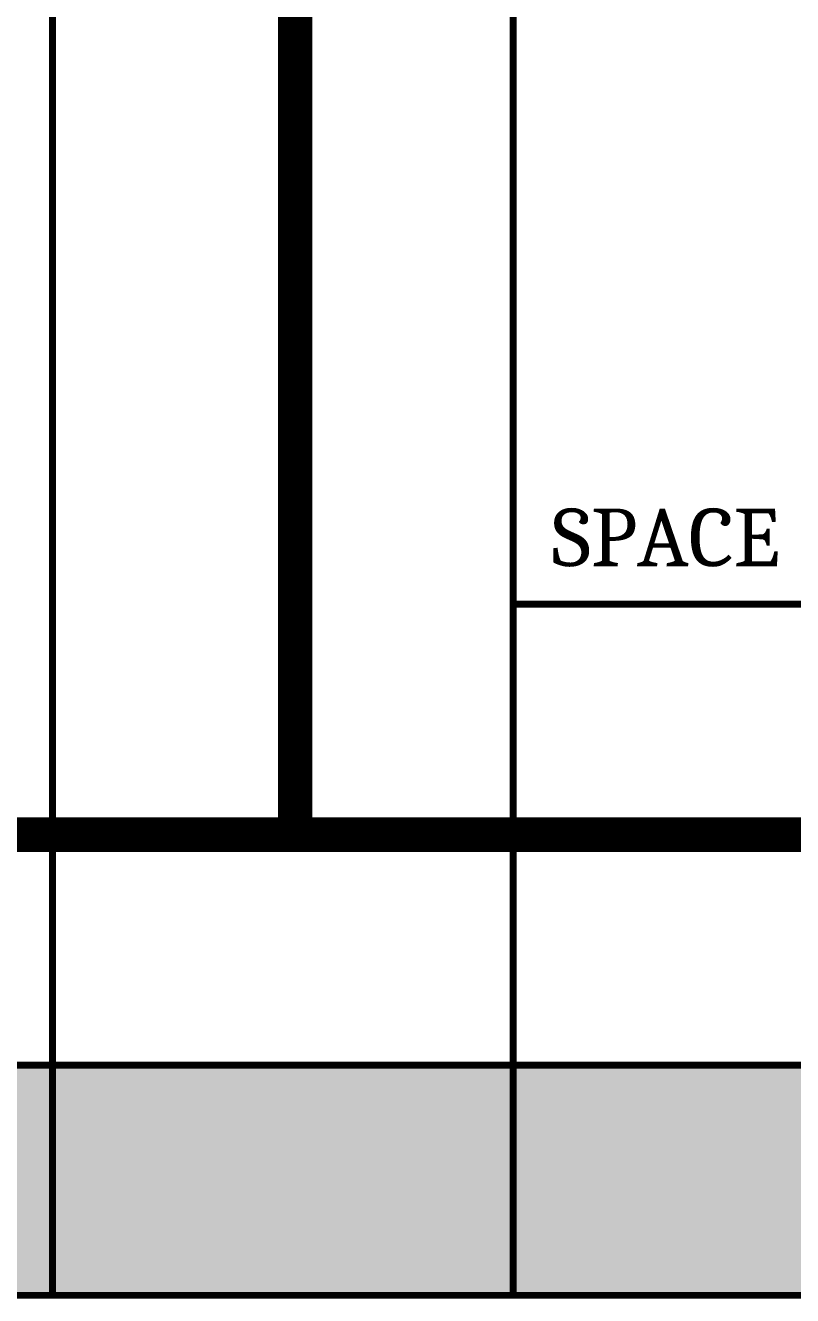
# Model space of a CAD drawing. Header units: millimetres. Extents: x -116965 to 323937, y 291661 to 566926.
# Drawn here: x -44144 to -43811, y 304837 to 305388 of the extents above; entities that cross this region are included whole.
import ezdxf
from ezdxf.enums import TextEntityAlignment as Align

# ---------------------------------------------------------------- set-up
doc = ezdxf.new("R2010")
doc.units = ezdxf.units.MM
doc.layers.get('0').update_dxf_attribs({"lineweight": 18})
doc.layers.add('C00-00-00', color=7, linetype='Continuous')
doc.layers.add('C34-3A-40', color=7, linetype='Continuous', true_color=0x343a40)
doc.layers.add('C62-64-69', color=7, linetype='Continuous', true_color=0x626469)
doc.styles.add('hwTech', font='Cambria.ttf')

msp = doc.modelspace()

# ---------------------------------------------------------------- hatches: boundary and pattern name
at = {"layer": 'C34-3A-40'}
h = msp.add_hatch(color=256, dxfattribs=at)
h.dxf.hatch_style = 2
h.paths.add_polyline_path([(-44532.393056, 304937.340052), (-44132.448887, 304937.340052), (-44132.448887, 304837.354008), (-44532.393056, 304837.354008)])
h = msp.add_hatch(color=256, dxfattribs=at)
h.dxf.hatch_style = 2
h.paths.add_polyline_path([(-44132.448887, 304937.340052), (-43932.476806, 304937.340052), (-43932.476806, 304837.354008), (-44132.448887, 304837.354008)])
h = msp.add_hatch(color=256, dxfattribs=at)
h.dxf.hatch_style = 2
h.paths.add_polyline_path([(-43932.476806, 304937.340052), (-43232.574512, 304937.340052), (-43232.574512, 304837.354008), (-43932.476806, 304837.354008)])
at = {"layer": 'C62-64-69'}
h = msp.add_hatch(color=256, dxfattribs=at)
h.dxf.hatch_style = 2
h.paths.add_polyline_path([(-44132.448887, 304928.341308), (-44100.453356, 304928.341308), (-44100.453356, 304921.342283), (-44132.448887, 304921.342283)])
h = msp.add_hatch(color=256, dxfattribs=at)
h.dxf.hatch_style = 2
h.paths.add_polyline_path([(-44100.453356, 304928.341308), (-44068.457821, 304928.341308), (-44068.457821, 304921.342283), (-44100.453356, 304921.342283)])
h = msp.add_hatch(color=256, dxfattribs=at)
h.dxf.hatch_style = 2
h.paths.add_polyline_path([(-44100.453356, 304928.341308), (-44068.457821, 304928.341308), (-44068.457821, 304921.342283), (-44100.453356, 304921.342283)])
h = msp.add_hatch(color=256, dxfattribs=at)
h.dxf.hatch_style = 2
h.paths.add_polyline_path([(-44068.457821, 304928.341308), (-44036.462287, 304928.341308), (-44036.462287, 304921.342283), (-44068.457821, 304921.342283)])
h = msp.add_hatch(color=256, dxfattribs=at)
h.dxf.hatch_style = 2
h.paths.add_polyline_path([(-44068.457821, 304928.341308), (-44036.462287, 304928.341308), (-44036.462287, 304921.342283), (-44068.457821, 304921.342283)])
h = msp.add_hatch(color=256, dxfattribs=at)
h.dxf.hatch_style = 2
h.paths.add_polyline_path([(-44036.462287, 304928.341308), (-44004.466756, 304928.341308), (-44004.466756, 304921.342283), (-44036.462287, 304921.342283)])
h = msp.add_hatch(color=256, dxfattribs=at)
h.dxf.hatch_style = 2
h.paths.add_polyline_path([(-44036.462287, 304928.341308), (-44004.466756, 304928.341308), (-44004.466756, 304921.342283), (-44036.462287, 304921.342283)])
h = msp.add_hatch(color=256, dxfattribs=at)
h.dxf.hatch_style = 2
h.paths.add_polyline_path([(-44004.466756, 304928.341308), (-43972.471221, 304928.341308), (-43972.471221, 304921.342283), (-44004.466756, 304921.342283)])
h = msp.add_hatch(color=256, dxfattribs=at)
h.dxf.hatch_style = 2
h.paths.add_polyline_path([(-44004.466756, 304928.341308), (-43972.471221, 304928.341308), (-43972.471221, 304921.342283), (-44004.466756, 304921.342283)])
h = msp.add_hatch(color=256, dxfattribs=at)
h.dxf.hatch_style = 2
h.paths.add_polyline_path([(-43972.471221, 304928.341308), (-43940.475687, 304928.341308), (-43940.475687, 304921.342283), (-43972.471221, 304921.342283)])
h = msp.add_hatch(color=256, dxfattribs=at)
h.dxf.hatch_style = 2
h.paths.add_polyline_path([(-43932.476806, 304928.341308), (-43900.481271, 304928.341308), (-43900.481271, 304921.342283), (-43932.476806, 304921.342283)])
h = msp.add_hatch(color=256, dxfattribs=at)
h.dxf.hatch_style = 2
h.paths.add_polyline_path([(-43900.481271, 304928.341308), (-43868.485737, 304928.341308), (-43868.485737, 304921.342283), (-43900.481271, 304921.342283)])
h = msp.add_hatch(color=256, dxfattribs=at)
h.dxf.hatch_style = 2
h.paths.add_polyline_path([(-43900.481271, 304928.341308), (-43868.485737, 304928.341308), (-43868.485737, 304921.342283), (-43900.481271, 304921.342283)])
h = msp.add_hatch(color=256, dxfattribs=at)
h.dxf.hatch_style = 2
h.paths.add_polyline_path([(-43868.485737, 304928.341308), (-43836.490206, 304928.341308), (-43836.490206, 304921.342283), (-43868.485737, 304921.342283)])
h = msp.add_hatch(color=256, dxfattribs=at)
h.dxf.hatch_style = 2
h.paths.add_polyline_path([(-43868.485737, 304928.341308), (-43836.490206, 304928.341308), (-43836.490206, 304921.342283), (-43868.485737, 304921.342283)])
h = msp.add_hatch(color=256, dxfattribs=at)
h.dxf.hatch_style = 2
h.paths.add_polyline_path([(-43836.490206, 304928.341308), (-43804.494671, 304928.341308), (-43804.494671, 304921.342283), (-43836.490206, 304921.342283)])
h = msp.add_hatch(color=256, dxfattribs=at)
h.dxf.hatch_style = 2
h.paths.add_polyline_path([(-44132.448887, 304921.342283), (-44100.453356, 304921.342283), (-44100.453356, 304919.342564), (-44132.448887, 304919.342564)])
h = msp.add_hatch(color=256, dxfattribs=at)
h.dxf.hatch_style = 2
h.paths.add_polyline_path([(-44100.453356, 304921.342283), (-44068.457821, 304921.342283), (-44068.457821, 304919.342564), (-44100.453356, 304919.342564)])
h = msp.add_hatch(color=256, dxfattribs=at)
h.dxf.hatch_style = 2
h.paths.add_polyline_path([(-44100.453356, 304921.342283), (-44068.457821, 304921.342283), (-44068.457821, 304919.342564), (-44100.453356, 304919.342564)])
h = msp.add_hatch(color=256, dxfattribs=at)
h.dxf.hatch_style = 2
h.paths.add_polyline_path([(-44068.457821, 304921.342283), (-44036.462287, 304921.342283), (-44036.462287, 304919.342564), (-44068.457821, 304919.342564)])
h = msp.add_hatch(color=256, dxfattribs=at)
h.dxf.hatch_style = 2
h.paths.add_polyline_path([(-44068.457821, 304921.342283), (-44036.462287, 304921.342283), (-44036.462287, 304919.342564), (-44068.457821, 304919.342564)])
h = msp.add_hatch(color=256, dxfattribs=at)
h.dxf.hatch_style = 2
h.paths.add_polyline_path([(-44036.462287, 304921.342283), (-44004.466756, 304921.342283), (-44004.466756, 304919.342564), (-44036.462287, 304919.342564)])
h = msp.add_hatch(color=256, dxfattribs=at)
h.dxf.hatch_style = 2
h.paths.add_polyline_path([(-44036.462287, 304921.342283), (-44004.466756, 304921.342283), (-44004.466756, 304919.342564), (-44036.462287, 304919.342564)])
h = msp.add_hatch(color=256, dxfattribs=at)
h.dxf.hatch_style = 2
h.paths.add_polyline_path([(-44004.466756, 304921.342283), (-43972.471221, 304921.342283), (-43972.471221, 304919.342564), (-44004.466756, 304919.342564)])
h = msp.add_hatch(color=256, dxfattribs=at)
h.dxf.hatch_style = 2
h.paths.add_polyline_path([(-44004.466756, 304921.342283), (-43972.471221, 304921.342283), (-43972.471221, 304919.342564), (-44004.466756, 304919.342564)])
h = msp.add_hatch(color=256, dxfattribs=at)
h.dxf.hatch_style = 2
h.paths.add_polyline_path([(-43972.471221, 304921.342283), (-43940.475687, 304921.342283), (-43940.475687, 304919.342564), (-43972.471221, 304919.342564)])
h = msp.add_hatch(color=256, dxfattribs=at)
h.dxf.hatch_style = 2
h.paths.add_polyline_path([(-43932.476806, 304921.342283), (-43900.481271, 304921.342283), (-43900.481271, 304919.342564), (-43932.476806, 304919.342564)])
h = msp.add_hatch(color=256, dxfattribs=at)
h.dxf.hatch_style = 2
h.paths.add_polyline_path([(-43900.481271, 304921.342283), (-43868.485737, 304921.342283), (-43868.485737, 304919.342564), (-43900.481271, 304919.342564)])
h = msp.add_hatch(color=256, dxfattribs=at)
h.dxf.hatch_style = 2
h.paths.add_polyline_path([(-43900.481271, 304921.342283), (-43868.485737, 304921.342283), (-43868.485737, 304919.342564), (-43900.481271, 304919.342564)])
h = msp.add_hatch(color=256, dxfattribs=at)
h.dxf.hatch_style = 2
h.paths.add_polyline_path([(-43868.485737, 304921.342283), (-43836.490206, 304921.342283), (-43836.490206, 304919.342564), (-43868.485737, 304919.342564)])
h = msp.add_hatch(color=256, dxfattribs=at)
h.dxf.hatch_style = 2
h.paths.add_polyline_path([(-43868.485737, 304921.342283), (-43836.490206, 304921.342283), (-43836.490206, 304919.342564), (-43868.485737, 304919.342564)])
h = msp.add_hatch(color=256, dxfattribs=at)
h.dxf.hatch_style = 2
h.paths.add_polyline_path([(-43836.490206, 304921.342283), (-43804.494671, 304921.342283), (-43804.494671, 304919.342564), (-43836.490206, 304919.342564)])
h = msp.add_hatch(color=256, dxfattribs=at)
h.dxf.hatch_style = 2
h.paths.add_polyline_path([(-44132.448887, 304919.342564), (-44100.453356, 304919.342564), (-44100.453356, 304912.343539), (-44132.448887, 304912.343539)])
h = msp.add_hatch(color=256, dxfattribs=at)
h.dxf.hatch_style = 2
h.paths.add_polyline_path([(-44100.453356, 304919.342564), (-44068.457821, 304919.342564), (-44068.457821, 304912.343539), (-44100.453356, 304912.343539)])
h = msp.add_hatch(color=256, dxfattribs=at)
h.dxf.hatch_style = 2
h.paths.add_polyline_path([(-44100.453356, 304919.342564), (-44068.457821, 304919.342564), (-44068.457821, 304912.343539), (-44100.453356, 304912.343539)])
h = msp.add_hatch(color=256, dxfattribs=at)
h.dxf.hatch_style = 2
h.paths.add_polyline_path([(-44068.457821, 304919.342564), (-44036.462287, 304919.342564), (-44036.462287, 304912.343539), (-44068.457821, 304912.343539)])
h = msp.add_hatch(color=256, dxfattribs=at)
h.dxf.hatch_style = 2
h.paths.add_polyline_path([(-44068.457821, 304919.342564), (-44036.462287, 304919.342564), (-44036.462287, 304912.343539), (-44068.457821, 304912.343539)])
h = msp.add_hatch(color=256, dxfattribs=at)
h.dxf.hatch_style = 2
h.paths.add_polyline_path([(-44036.462287, 304919.342564), (-44004.466756, 304919.342564), (-44004.466756, 304912.343539), (-44036.462287, 304912.343539)])
h = msp.add_hatch(color=256, dxfattribs=at)
h.dxf.hatch_style = 2
h.paths.add_polyline_path([(-44036.462287, 304919.342564), (-44004.466756, 304919.342564), (-44004.466756, 304912.343539), (-44036.462287, 304912.343539)])
h = msp.add_hatch(color=256, dxfattribs=at)
h.dxf.hatch_style = 2
h.paths.add_polyline_path([(-44004.466756, 304919.342564), (-43972.471221, 304919.342564), (-43972.471221, 304912.343539), (-44004.466756, 304912.343539)])
h = msp.add_hatch(color=256, dxfattribs=at)
h.dxf.hatch_style = 2
h.paths.add_polyline_path([(-44004.466756, 304919.342564), (-43972.471221, 304919.342564), (-43972.471221, 304912.343539), (-44004.466756, 304912.343539)])
h = msp.add_hatch(color=256, dxfattribs=at)
h.dxf.hatch_style = 2
h.paths.add_polyline_path([(-43972.471221, 304919.342564), (-43940.475687, 304919.342564), (-43940.475687, 304912.343539), (-43972.471221, 304912.343539)])
h = msp.add_hatch(color=256, dxfattribs=at)
h.dxf.hatch_style = 2
h.paths.add_polyline_path([(-43932.476806, 304919.342564), (-43900.481271, 304919.342564), (-43900.481271, 304912.343539), (-43932.476806, 304912.343539)])
h = msp.add_hatch(color=256, dxfattribs=at)
h.dxf.hatch_style = 2
h.paths.add_polyline_path([(-43900.481271, 304919.342564), (-43868.485737, 304919.342564), (-43868.485737, 304912.343539), (-43900.481271, 304912.343539)])
h = msp.add_hatch(color=256, dxfattribs=at)
h.dxf.hatch_style = 2
h.paths.add_polyline_path([(-43900.481271, 304919.342564), (-43868.485737, 304919.342564), (-43868.485737, 304912.343539), (-43900.481271, 304912.343539)])
h = msp.add_hatch(color=256, dxfattribs=at)
h.dxf.hatch_style = 2
h.paths.add_polyline_path([(-43868.485737, 304919.342564), (-43836.490206, 304919.342564), (-43836.490206, 304912.343539), (-43868.485737, 304912.343539)])
h = msp.add_hatch(color=256, dxfattribs=at)
h.dxf.hatch_style = 2
h.paths.add_polyline_path([(-43868.485737, 304919.342564), (-43836.490206, 304919.342564), (-43836.490206, 304912.343539), (-43868.485737, 304912.343539)])
h = msp.add_hatch(color=256, dxfattribs=at)
h.dxf.hatch_style = 2
h.paths.add_polyline_path([(-43836.490206, 304919.342564), (-43804.494671, 304919.342564), (-43804.494671, 304912.343539), (-43836.490206, 304912.343539)])
h = msp.add_hatch(color=256, dxfattribs=at)
h.dxf.hatch_style = 2
h.paths.add_polyline_path([(-44132.448887, 304912.343539), (-44100.453356, 304912.343539), (-44100.453356, 304910.34382), (-44132.448887, 304910.34382)])
h = msp.add_hatch(color=256, dxfattribs=at)
h.dxf.hatch_style = 2
h.paths.add_polyline_path([(-44132.448887, 304910.34382), (-44100.453356, 304910.34382), (-44100.453356, 304903.344795), (-44132.448887, 304903.344795)])
h = msp.add_hatch(color=256, dxfattribs=at)
h.dxf.hatch_style = 2
h.paths.add_polyline_path([(-44100.453356, 304912.343539), (-44068.457821, 304912.343539), (-44068.457821, 304910.34382), (-44100.453356, 304910.34382)])
h = msp.add_hatch(color=256, dxfattribs=at)
h.dxf.hatch_style = 2
h.paths.add_polyline_path([(-44100.453356, 304912.343539), (-44068.457821, 304912.343539), (-44068.457821, 304910.34382), (-44100.453356, 304910.34382)])
h = msp.add_hatch(color=256, dxfattribs=at)
h.dxf.hatch_style = 2
h.paths.add_polyline_path([(-44100.453356, 304910.34382), (-44068.457821, 304910.34382), (-44068.457821, 304903.344795), (-44100.453356, 304903.344795)])
h = msp.add_hatch(color=256, dxfattribs=at)
h.dxf.hatch_style = 2
h.paths.add_polyline_path([(-44100.453356, 304910.34382), (-44068.457821, 304910.34382), (-44068.457821, 304903.344795), (-44100.453356, 304903.344795)])
h = msp.add_hatch(color=256, dxfattribs=at)
h.dxf.hatch_style = 2
h.paths.add_polyline_path([(-44068.457821, 304912.343539), (-44036.462287, 304912.343539), (-44036.462287, 304910.34382), (-44068.457821, 304910.34382)])
h = msp.add_hatch(color=256, dxfattribs=at)
h.dxf.hatch_style = 2
h.paths.add_polyline_path([(-44068.457821, 304912.343539), (-44036.462287, 304912.343539), (-44036.462287, 304910.34382), (-44068.457821, 304910.34382)])
h = msp.add_hatch(color=256, dxfattribs=at)
h.dxf.hatch_style = 2
h.paths.add_polyline_path([(-44068.457821, 304910.34382), (-44036.462287, 304910.34382), (-44036.462287, 304903.344795), (-44068.457821, 304903.344795)])
h = msp.add_hatch(color=256, dxfattribs=at)
h.dxf.hatch_style = 2
h.paths.add_polyline_path([(-44068.457821, 304910.34382), (-44036.462287, 304910.34382), (-44036.462287, 304903.344795), (-44068.457821, 304903.344795)])
h = msp.add_hatch(color=256, dxfattribs=at)
h.dxf.hatch_style = 2
h.paths.add_polyline_path([(-44036.462287, 304912.343539), (-44004.466756, 304912.343539), (-44004.466756, 304910.34382), (-44036.462287, 304910.34382)])
h = msp.add_hatch(color=256, dxfattribs=at)
h.dxf.hatch_style = 2
h.paths.add_polyline_path([(-44036.462287, 304912.343539), (-44004.466756, 304912.343539), (-44004.466756, 304910.34382), (-44036.462287, 304910.34382)])
h = msp.add_hatch(color=256, dxfattribs=at)
h.dxf.hatch_style = 2
h.paths.add_polyline_path([(-44036.462287, 304910.34382), (-44004.466756, 304910.34382), (-44004.466756, 304903.344795), (-44036.462287, 304903.344795)])
h = msp.add_hatch(color=256, dxfattribs=at)
h.dxf.hatch_style = 2
h.paths.add_polyline_path([(-44036.462287, 304910.34382), (-44004.466756, 304910.34382), (-44004.466756, 304903.344795), (-44036.462287, 304903.344795)])
h = msp.add_hatch(color=256, dxfattribs=at)
h.dxf.hatch_style = 2
h.paths.add_polyline_path([(-44004.466756, 304912.343539), (-43972.471221, 304912.343539), (-43972.471221, 304910.34382), (-44004.466756, 304910.34382)])
h = msp.add_hatch(color=256, dxfattribs=at)
h.dxf.hatch_style = 2
h.paths.add_polyline_path([(-44004.466756, 304912.343539), (-43972.471221, 304912.343539), (-43972.471221, 304910.34382), (-44004.466756, 304910.34382)])
h = msp.add_hatch(color=256, dxfattribs=at)
h.dxf.hatch_style = 2
h.paths.add_polyline_path([(-44004.466756, 304910.34382), (-43972.471221, 304910.34382), (-43972.471221, 304903.344795), (-44004.466756, 304903.344795)])
h = msp.add_hatch(color=256, dxfattribs=at)
h.dxf.hatch_style = 2
h.paths.add_polyline_path([(-44004.466756, 304910.34382), (-43972.471221, 304910.34382), (-43972.471221, 304903.344795), (-44004.466756, 304903.344795)])
h = msp.add_hatch(color=256, dxfattribs=at)
h.dxf.hatch_style = 2
h.paths.add_polyline_path([(-43972.471221, 304912.343539), (-43940.475687, 304912.343539), (-43940.475687, 304910.34382), (-43972.471221, 304910.34382)])
h = msp.add_hatch(color=256, dxfattribs=at)
h.dxf.hatch_style = 2
h.paths.add_polyline_path([(-43972.471221, 304910.34382), (-43940.475687, 304910.34382), (-43940.475687, 304903.344795), (-43972.471221, 304903.344795)])
h = msp.add_hatch(color=256, dxfattribs=at)
h.dxf.hatch_style = 2
h.paths.add_polyline_path([(-43932.476806, 304912.343539), (-43900.481271, 304912.343539), (-43900.481271, 304910.34382), (-43932.476806, 304910.34382)])
h = msp.add_hatch(color=256, dxfattribs=at)
h.dxf.hatch_style = 2
h.paths.add_polyline_path([(-43932.476806, 304910.34382), (-43900.481271, 304910.34382), (-43900.481271, 304903.344795), (-43932.476806, 304903.344795)])
h = msp.add_hatch(color=256, dxfattribs=at)
h.dxf.hatch_style = 2
h.paths.add_polyline_path([(-43900.481271, 304912.343539), (-43868.485737, 304912.343539), (-43868.485737, 304910.34382), (-43900.481271, 304910.34382)])
h = msp.add_hatch(color=256, dxfattribs=at)
h.dxf.hatch_style = 2
h.paths.add_polyline_path([(-43900.481271, 304912.343539), (-43868.485737, 304912.343539), (-43868.485737, 304910.34382), (-43900.481271, 304910.34382)])
h = msp.add_hatch(color=256, dxfattribs=at)
h.dxf.hatch_style = 2
h.paths.add_polyline_path([(-43900.481271, 304910.34382), (-43868.485737, 304910.34382), (-43868.485737, 304903.344795), (-43900.481271, 304903.344795)])
h = msp.add_hatch(color=256, dxfattribs=at)
h.dxf.hatch_style = 2
h.paths.add_polyline_path([(-43900.481271, 304910.34382), (-43868.485737, 304910.34382), (-43868.485737, 304903.344795), (-43900.481271, 304903.344795)])
h = msp.add_hatch(color=256, dxfattribs=at)
h.dxf.hatch_style = 2
h.paths.add_polyline_path([(-43868.485737, 304912.343539), (-43836.490206, 304912.343539), (-43836.490206, 304910.34382), (-43868.485737, 304910.34382)])
h = msp.add_hatch(color=256, dxfattribs=at)
h.dxf.hatch_style = 2
h.paths.add_polyline_path([(-43868.485737, 304912.343539), (-43836.490206, 304912.343539), (-43836.490206, 304910.34382), (-43868.485737, 304910.34382)])
h = msp.add_hatch(color=256, dxfattribs=at)
h.dxf.hatch_style = 2
h.paths.add_polyline_path([(-43868.485737, 304910.34382), (-43836.490206, 304910.34382), (-43836.490206, 304903.344795), (-43868.485737, 304903.344795)])
h = msp.add_hatch(color=256, dxfattribs=at)
h.dxf.hatch_style = 2
h.paths.add_polyline_path([(-43868.485737, 304910.34382), (-43836.490206, 304910.34382), (-43836.490206, 304903.344795), (-43868.485737, 304903.344795)])
h = msp.add_hatch(color=256, dxfattribs=at)
h.dxf.hatch_style = 2
h.paths.add_polyline_path([(-43836.490206, 304912.343539), (-43804.494671, 304912.343539), (-43804.494671, 304910.34382), (-43836.490206, 304910.34382)])
h = msp.add_hatch(color=256, dxfattribs=at)
h.dxf.hatch_style = 2
h.paths.add_polyline_path([(-43836.490206, 304910.34382), (-43804.494671, 304910.34382), (-43804.494671, 304903.344795), (-43836.490206, 304903.344795)])
h = msp.add_hatch(color=256, dxfattribs=at)
h.dxf.hatch_style = 2
h.paths.add_polyline_path([(-44132.448887, 304903.344795), (-44100.453356, 304903.344795), (-44100.453356, 304901.345077), (-44132.448887, 304901.345077)])
h = msp.add_hatch(color=256, dxfattribs=at)
h.dxf.hatch_style = 2
h.paths.add_polyline_path([(-44100.453356, 304903.344795), (-44068.457821, 304903.344795), (-44068.457821, 304901.345077), (-44100.453356, 304901.345077)])
h = msp.add_hatch(color=256, dxfattribs=at)
h.dxf.hatch_style = 2
h.paths.add_polyline_path([(-44100.453356, 304903.344795), (-44068.457821, 304903.344795), (-44068.457821, 304901.345077), (-44100.453356, 304901.345077)])
h = msp.add_hatch(color=256, dxfattribs=at)
h.dxf.hatch_style = 2
h.paths.add_polyline_path([(-44068.457821, 304903.344795), (-44036.462287, 304903.344795), (-44036.462287, 304901.345077), (-44068.457821, 304901.345077)])
h = msp.add_hatch(color=256, dxfattribs=at)
h.dxf.hatch_style = 2
h.paths.add_polyline_path([(-44068.457821, 304903.344795), (-44036.462287, 304903.344795), (-44036.462287, 304901.345077), (-44068.457821, 304901.345077)])
h = msp.add_hatch(color=256, dxfattribs=at)
h.dxf.hatch_style = 2
h.paths.add_polyline_path([(-44036.462287, 304903.344795), (-44004.466756, 304903.344795), (-44004.466756, 304901.345077), (-44036.462287, 304901.345077)])
h = msp.add_hatch(color=256, dxfattribs=at)
h.dxf.hatch_style = 2
h.paths.add_polyline_path([(-44036.462287, 304903.344795), (-44004.466756, 304903.344795), (-44004.466756, 304901.345077), (-44036.462287, 304901.345077)])
h = msp.add_hatch(color=256, dxfattribs=at)
h.dxf.hatch_style = 2
h.paths.add_polyline_path([(-44004.466756, 304903.344795), (-43972.471221, 304903.344795), (-43972.471221, 304901.345077), (-44004.466756, 304901.345077)])
h = msp.add_hatch(color=256, dxfattribs=at)
h.dxf.hatch_style = 2
h.paths.add_polyline_path([(-44004.466756, 304903.344795), (-43972.471221, 304903.344795), (-43972.471221, 304901.345077), (-44004.466756, 304901.345077)])
h = msp.add_hatch(color=256, dxfattribs=at)
h.dxf.hatch_style = 2
h.paths.add_polyline_path([(-43972.471221, 304903.344795), (-43940.475687, 304903.344795), (-43940.475687, 304901.345077), (-43972.471221, 304901.345077)])
h = msp.add_hatch(color=256, dxfattribs=at)
h.dxf.hatch_style = 2
h.paths.add_polyline_path([(-43932.476806, 304903.344795), (-43900.481271, 304903.344795), (-43900.481271, 304901.345077), (-43932.476806, 304901.345077)])
h = msp.add_hatch(color=256, dxfattribs=at)
h.dxf.hatch_style = 2
h.paths.add_polyline_path([(-43900.481271, 304903.344795), (-43868.485737, 304903.344795), (-43868.485737, 304901.345077), (-43900.481271, 304901.345077)])
h = msp.add_hatch(color=256, dxfattribs=at)
h.dxf.hatch_style = 2
h.paths.add_polyline_path([(-43900.481271, 304903.344795), (-43868.485737, 304903.344795), (-43868.485737, 304901.345077), (-43900.481271, 304901.345077)])
h = msp.add_hatch(color=256, dxfattribs=at)
h.dxf.hatch_style = 2
h.paths.add_polyline_path([(-43868.485737, 304903.344795), (-43836.490206, 304903.344795), (-43836.490206, 304901.345077), (-43868.485737, 304901.345077)])
h = msp.add_hatch(color=256, dxfattribs=at)
h.dxf.hatch_style = 2
h.paths.add_polyline_path([(-43868.485737, 304903.344795), (-43836.490206, 304903.344795), (-43836.490206, 304901.345077), (-43868.485737, 304901.345077)])
h = msp.add_hatch(color=256, dxfattribs=at)
h.dxf.hatch_style = 2
h.paths.add_polyline_path([(-43836.490206, 304903.344795), (-43804.494671, 304903.344795), (-43804.494671, 304901.345077), (-43836.490206, 304901.345077)])
h = msp.add_hatch(color=256, dxfattribs=at)
h.dxf.hatch_style = 2
h.paths.add_polyline_path([(-44132.448887, 304901.345077), (-44100.453356, 304901.345077), (-44100.453356, 304894.346051), (-44132.448887, 304894.346051)])
h = msp.add_hatch(color=256, dxfattribs=at)
h.dxf.hatch_style = 2
h.paths.add_polyline_path([(-44100.453356, 304901.345077), (-44068.457821, 304901.345077), (-44068.457821, 304894.346051), (-44100.453356, 304894.346051)])
h = msp.add_hatch(color=256, dxfattribs=at)
h.dxf.hatch_style = 2
h.paths.add_polyline_path([(-44100.453356, 304901.345077), (-44068.457821, 304901.345077), (-44068.457821, 304894.346051), (-44100.453356, 304894.346051)])
h = msp.add_hatch(color=256, dxfattribs=at)
h.dxf.hatch_style = 2
h.paths.add_polyline_path([(-44068.457821, 304901.345077), (-44036.462287, 304901.345077), (-44036.462287, 304894.346051), (-44068.457821, 304894.346051)])
h = msp.add_hatch(color=256, dxfattribs=at)
h.dxf.hatch_style = 2
h.paths.add_polyline_path([(-44068.457821, 304901.345077), (-44036.462287, 304901.345077), (-44036.462287, 304894.346051), (-44068.457821, 304894.346051)])
h = msp.add_hatch(color=256, dxfattribs=at)
h.dxf.hatch_style = 2
h.paths.add_polyline_path([(-44036.462287, 304901.345077), (-44004.466756, 304901.345077), (-44004.466756, 304894.346051), (-44036.462287, 304894.346051)])
h = msp.add_hatch(color=256, dxfattribs=at)
h.dxf.hatch_style = 2
h.paths.add_polyline_path([(-44036.462287, 304901.345077), (-44004.466756, 304901.345077), (-44004.466756, 304894.346051), (-44036.462287, 304894.346051)])
h = msp.add_hatch(color=256, dxfattribs=at)
h.dxf.hatch_style = 2
h.paths.add_polyline_path([(-44004.466756, 304901.345077), (-43972.471221, 304901.345077), (-43972.471221, 304894.346051), (-44004.466756, 304894.346051)])
h = msp.add_hatch(color=256, dxfattribs=at)
h.dxf.hatch_style = 2
h.paths.add_polyline_path([(-44004.466756, 304901.345077), (-43972.471221, 304901.345077), (-43972.471221, 304894.346051), (-44004.466756, 304894.346051)])
h = msp.add_hatch(color=256, dxfattribs=at)
h.dxf.hatch_style = 2
h.paths.add_polyline_path([(-43972.471221, 304901.345077), (-43940.475687, 304901.345077), (-43940.475687, 304894.346051), (-43972.471221, 304894.346051)])
h = msp.add_hatch(color=256, dxfattribs=at)
h.dxf.hatch_style = 2
h.paths.add_polyline_path([(-43932.476806, 304901.345077), (-43900.481271, 304901.345077), (-43900.481271, 304894.346051), (-43932.476806, 304894.346051)])
h = msp.add_hatch(color=256, dxfattribs=at)
h.dxf.hatch_style = 2
h.paths.add_polyline_path([(-43900.481271, 304901.345077), (-43868.485737, 304901.345077), (-43868.485737, 304894.346051), (-43900.481271, 304894.346051)])
h = msp.add_hatch(color=256, dxfattribs=at)
h.dxf.hatch_style = 2
h.paths.add_polyline_path([(-43900.481271, 304901.345077), (-43868.485737, 304901.345077), (-43868.485737, 304894.346051), (-43900.481271, 304894.346051)])
h = msp.add_hatch(color=256, dxfattribs=at)
h.dxf.hatch_style = 2
h.paths.add_polyline_path([(-43868.485737, 304901.345077), (-43836.490206, 304901.345077), (-43836.490206, 304894.346051), (-43868.485737, 304894.346051)])
h = msp.add_hatch(color=256, dxfattribs=at)
h.dxf.hatch_style = 2
h.paths.add_polyline_path([(-43868.485737, 304901.345077), (-43836.490206, 304901.345077), (-43836.490206, 304894.346051), (-43868.485737, 304894.346051)])
h = msp.add_hatch(color=256, dxfattribs=at)
h.dxf.hatch_style = 2
h.paths.add_polyline_path([(-43836.490206, 304901.345077), (-43804.494671, 304901.345077), (-43804.494671, 304894.346051), (-43836.490206, 304894.346051)])
h = msp.add_hatch(color=256, dxfattribs=at)
h.dxf.hatch_style = 2
h.paths.add_polyline_path([(-44132.448887, 304894.346051), (-44100.453356, 304894.346051), (-44100.453356, 304892.346333), (-44132.448887, 304892.346333)])
h = msp.add_hatch(color=256, dxfattribs=at)
h.dxf.hatch_style = 2
h.paths.add_polyline_path([(-44132.448887, 304892.346333), (-44100.453356, 304892.346333), (-44100.453356, 304885.347308), (-44132.448887, 304885.347308)])
h = msp.add_hatch(color=256, dxfattribs=at)
h.dxf.hatch_style = 2
h.paths.add_polyline_path([(-44100.453356, 304894.346051), (-44068.457821, 304894.346051), (-44068.457821, 304892.346333), (-44100.453356, 304892.346333)])
h = msp.add_hatch(color=256, dxfattribs=at)
h.dxf.hatch_style = 2
h.paths.add_polyline_path([(-44100.453356, 304894.346051), (-44068.457821, 304894.346051), (-44068.457821, 304892.346333), (-44100.453356, 304892.346333)])
h = msp.add_hatch(color=256, dxfattribs=at)
h.dxf.hatch_style = 2
h.paths.add_polyline_path([(-44100.453356, 304892.346333), (-44068.457821, 304892.346333), (-44068.457821, 304885.347308), (-44100.453356, 304885.347308)])
h = msp.add_hatch(color=256, dxfattribs=at)
h.dxf.hatch_style = 2
h.paths.add_polyline_path([(-44100.453356, 304892.346333), (-44068.457821, 304892.346333), (-44068.457821, 304885.347308), (-44100.453356, 304885.347308)])
h = msp.add_hatch(color=256, dxfattribs=at)
h.dxf.hatch_style = 2
h.paths.add_polyline_path([(-44068.457821, 304894.346051), (-44036.462287, 304894.346051), (-44036.462287, 304892.346333), (-44068.457821, 304892.346333)])
h = msp.add_hatch(color=256, dxfattribs=at)
h.dxf.hatch_style = 2
h.paths.add_polyline_path([(-44068.457821, 304894.346051), (-44036.462287, 304894.346051), (-44036.462287, 304892.346333), (-44068.457821, 304892.346333)])
h = msp.add_hatch(color=256, dxfattribs=at)
h.dxf.hatch_style = 2
h.paths.add_polyline_path([(-44068.457821, 304892.346333), (-44036.462287, 304892.346333), (-44036.462287, 304885.347308), (-44068.457821, 304885.347308)])
h = msp.add_hatch(color=256, dxfattribs=at)
h.dxf.hatch_style = 2
h.paths.add_polyline_path([(-44068.457821, 304892.346333), (-44036.462287, 304892.346333), (-44036.462287, 304885.347308), (-44068.457821, 304885.347308)])
h = msp.add_hatch(color=256, dxfattribs=at)
h.dxf.hatch_style = 2
h.paths.add_polyline_path([(-44036.462287, 304894.346051), (-44004.466756, 304894.346051), (-44004.466756, 304892.346333), (-44036.462287, 304892.346333)])
h = msp.add_hatch(color=256, dxfattribs=at)
h.dxf.hatch_style = 2
h.paths.add_polyline_path([(-44036.462287, 304894.346051), (-44004.466756, 304894.346051), (-44004.466756, 304892.346333), (-44036.462287, 304892.346333)])
h = msp.add_hatch(color=256, dxfattribs=at)
h.dxf.hatch_style = 2
h.paths.add_polyline_path([(-44036.462287, 304892.346333), (-44004.466756, 304892.346333), (-44004.466756, 304885.347308), (-44036.462287, 304885.347308)])
h = msp.add_hatch(color=256, dxfattribs=at)
h.dxf.hatch_style = 2
h.paths.add_polyline_path([(-44036.462287, 304892.346333), (-44004.466756, 304892.346333), (-44004.466756, 304885.347308), (-44036.462287, 304885.347308)])
h = msp.add_hatch(color=256, dxfattribs=at)
h.dxf.hatch_style = 2
h.paths.add_polyline_path([(-44004.466756, 304894.346051), (-43972.471221, 304894.346051), (-43972.471221, 304892.346333), (-44004.466756, 304892.346333)])
h = msp.add_hatch(color=256, dxfattribs=at)
h.dxf.hatch_style = 2
h.paths.add_polyline_path([(-44004.466756, 304894.346051), (-43972.471221, 304894.346051), (-43972.471221, 304892.346333), (-44004.466756, 304892.346333)])
h = msp.add_hatch(color=256, dxfattribs=at)
h.dxf.hatch_style = 2
h.paths.add_polyline_path([(-44004.466756, 304892.346333), (-43972.471221, 304892.346333), (-43972.471221, 304885.347308), (-44004.466756, 304885.347308)])
h = msp.add_hatch(color=256, dxfattribs=at)
h.dxf.hatch_style = 2
h.paths.add_polyline_path([(-44004.466756, 304892.346333), (-43972.471221, 304892.346333), (-43972.471221, 304885.347308), (-44004.466756, 304885.347308)])
h = msp.add_hatch(color=256, dxfattribs=at)
h.dxf.hatch_style = 2
h.paths.add_polyline_path([(-43972.471221, 304894.346051), (-43940.475687, 304894.346051), (-43940.475687, 304892.346333), (-43972.471221, 304892.346333)])
h = msp.add_hatch(color=256, dxfattribs=at)
h.dxf.hatch_style = 2
h.paths.add_polyline_path([(-43972.471221, 304892.346333), (-43940.475687, 304892.346333), (-43940.475687, 304885.347308), (-43972.471221, 304885.347308)])
h = msp.add_hatch(color=256, dxfattribs=at)
h.dxf.hatch_style = 2
h.paths.add_polyline_path([(-43932.476806, 304894.346051), (-43900.481271, 304894.346051), (-43900.481271, 304892.346333), (-43932.476806, 304892.346333)])
h = msp.add_hatch(color=256, dxfattribs=at)
h.dxf.hatch_style = 2
h.paths.add_polyline_path([(-43932.476806, 304892.346333), (-43900.481271, 304892.346333), (-43900.481271, 304885.347308), (-43932.476806, 304885.347308)])
h = msp.add_hatch(color=256, dxfattribs=at)
h.dxf.hatch_style = 2
h.paths.add_polyline_path([(-43900.481271, 304894.346051), (-43868.485737, 304894.346051), (-43868.485737, 304892.346333), (-43900.481271, 304892.346333)])
h = msp.add_hatch(color=256, dxfattribs=at)
h.dxf.hatch_style = 2
h.paths.add_polyline_path([(-43900.481271, 304894.346051), (-43868.485737, 304894.346051), (-43868.485737, 304892.346333), (-43900.481271, 304892.346333)])
h = msp.add_hatch(color=256, dxfattribs=at)
h.dxf.hatch_style = 2
h.paths.add_polyline_path([(-43900.481271, 304892.346333), (-43868.485737, 304892.346333), (-43868.485737, 304885.347308), (-43900.481271, 304885.347308)])
h = msp.add_hatch(color=256, dxfattribs=at)
h.dxf.hatch_style = 2
h.paths.add_polyline_path([(-43900.481271, 304892.346333), (-43868.485737, 304892.346333), (-43868.485737, 304885.347308), (-43900.481271, 304885.347308)])
h = msp.add_hatch(color=256, dxfattribs=at)
h.dxf.hatch_style = 2
h.paths.add_polyline_path([(-43868.485737, 304894.346051), (-43836.490206, 304894.346051), (-43836.490206, 304892.346333), (-43868.485737, 304892.346333)])
h = msp.add_hatch(color=256, dxfattribs=at)
h.dxf.hatch_style = 2
h.paths.add_polyline_path([(-43868.485737, 304894.346051), (-43836.490206, 304894.346051), (-43836.490206, 304892.346333), (-43868.485737, 304892.346333)])
h = msp.add_hatch(color=256, dxfattribs=at)
h.dxf.hatch_style = 2
h.paths.add_polyline_path([(-43868.485737, 304892.346333), (-43836.490206, 304892.346333), (-43836.490206, 304885.347308), (-43868.485737, 304885.347308)])
h = msp.add_hatch(color=256, dxfattribs=at)
h.dxf.hatch_style = 2
h.paths.add_polyline_path([(-43868.485737, 304892.346333), (-43836.490206, 304892.346333), (-43836.490206, 304885.347308), (-43868.485737, 304885.347308)])
h = msp.add_hatch(color=256, dxfattribs=at)
h.dxf.hatch_style = 2
h.paths.add_polyline_path([(-43836.490206, 304894.346051), (-43804.494671, 304894.346051), (-43804.494671, 304892.346333), (-43836.490206, 304892.346333)])
h = msp.add_hatch(color=256, dxfattribs=at)
h.dxf.hatch_style = 2
h.paths.add_polyline_path([(-43836.490206, 304892.346333), (-43804.494671, 304892.346333), (-43804.494671, 304885.347308), (-43836.490206, 304885.347308)])
h = msp.add_hatch(color=256, dxfattribs=at)
h.dxf.hatch_style = 2
h.paths.add_polyline_path([(-44132.448887, 304885.347308), (-44100.453356, 304885.347308), (-44100.453356, 304883.347589), (-44132.448887, 304883.347589)])
h = msp.add_hatch(color=256, dxfattribs=at)
h.dxf.hatch_style = 2
h.paths.add_polyline_path([(-44100.453356, 304885.347308), (-44068.457821, 304885.347308), (-44068.457821, 304883.347589), (-44100.453356, 304883.347589)])
h = msp.add_hatch(color=256, dxfattribs=at)
h.dxf.hatch_style = 2
h.paths.add_polyline_path([(-44100.453356, 304885.347308), (-44068.457821, 304885.347308), (-44068.457821, 304883.347589), (-44100.453356, 304883.347589)])
h = msp.add_hatch(color=256, dxfattribs=at)
h.dxf.hatch_style = 2
h.paths.add_polyline_path([(-44068.457821, 304885.347308), (-44036.462287, 304885.347308), (-44036.462287, 304883.347589), (-44068.457821, 304883.347589)])
h = msp.add_hatch(color=256, dxfattribs=at)
h.dxf.hatch_style = 2
h.paths.add_polyline_path([(-44068.457821, 304885.347308), (-44036.462287, 304885.347308), (-44036.462287, 304883.347589), (-44068.457821, 304883.347589)])
h = msp.add_hatch(color=256, dxfattribs=at)
h.dxf.hatch_style = 2
h.paths.add_polyline_path([(-44036.462287, 304885.347308), (-44004.466756, 304885.347308), (-44004.466756, 304883.347589), (-44036.462287, 304883.347589)])
h = msp.add_hatch(color=256, dxfattribs=at)
h.dxf.hatch_style = 2
h.paths.add_polyline_path([(-44036.462287, 304885.347308), (-44004.466756, 304885.347308), (-44004.466756, 304883.347589), (-44036.462287, 304883.347589)])
h = msp.add_hatch(color=256, dxfattribs=at)
h.dxf.hatch_style = 2
h.paths.add_polyline_path([(-44004.466756, 304885.347308), (-43972.471221, 304885.347308), (-43972.471221, 304883.347589), (-44004.466756, 304883.347589)])
h = msp.add_hatch(color=256, dxfattribs=at)
h.dxf.hatch_style = 2
h.paths.add_polyline_path([(-44004.466756, 304885.347308), (-43972.471221, 304885.347308), (-43972.471221, 304883.347589), (-44004.466756, 304883.347589)])
h = msp.add_hatch(color=256, dxfattribs=at)
h.dxf.hatch_style = 2
h.paths.add_polyline_path([(-43972.471221, 304885.347308), (-43940.475687, 304885.347308), (-43940.475687, 304883.347589), (-43972.471221, 304883.347589)])
h = msp.add_hatch(color=256, dxfattribs=at)
h.dxf.hatch_style = 2
h.paths.add_polyline_path([(-43932.476806, 304885.347308), (-43900.481271, 304885.347308), (-43900.481271, 304883.347589), (-43932.476806, 304883.347589)])
h = msp.add_hatch(color=256, dxfattribs=at)
h.dxf.hatch_style = 2
h.paths.add_polyline_path([(-43900.481271, 304885.347308), (-43868.485737, 304885.347308), (-43868.485737, 304883.347589), (-43900.481271, 304883.347589)])
h = msp.add_hatch(color=256, dxfattribs=at)
h.dxf.hatch_style = 2
h.paths.add_polyline_path([(-43900.481271, 304885.347308), (-43868.485737, 304885.347308), (-43868.485737, 304883.347589), (-43900.481271, 304883.347589)])
h = msp.add_hatch(color=256, dxfattribs=at)
h.dxf.hatch_style = 2
h.paths.add_polyline_path([(-43868.485737, 304885.347308), (-43836.490206, 304885.347308), (-43836.490206, 304883.347589), (-43868.485737, 304883.347589)])
h = msp.add_hatch(color=256, dxfattribs=at)
h.dxf.hatch_style = 2
h.paths.add_polyline_path([(-43868.485737, 304885.347308), (-43836.490206, 304885.347308), (-43836.490206, 304883.347589), (-43868.485737, 304883.347589)])
h = msp.add_hatch(color=256, dxfattribs=at)
h.dxf.hatch_style = 2
h.paths.add_polyline_path([(-43836.490206, 304885.347308), (-43804.494671, 304885.347308), (-43804.494671, 304883.347589), (-43836.490206, 304883.347589)])

# ---------------------------------------------------------------- linework, layer by layer
at = {"color": 1, "lineweight": -3, "ltscale": 5, "const_width": 15}
for points in [[(-44027.116129, 305037.326092), (-44027.116129, 306937.060883)], [(-48731.862637, 305037.326092), (-44132.448887, 305037.326092)], [(-44132.448887, 305037.326092), (-41932.755971, 305037.326092)]]:
    msp.add_lwpolyline(points, dxfattribs=at)
at = {"layer": 'C00-00-00', "lineweight": 211}
for points in [[(-43932.476806, 307037.046927), (-43232.574512, 307037.046927), (-43232.574512, 304837.354008), (-43932.476806, 304837.354008)], [(-44532.393056, 304937.340052), (-44132.448887, 304937.340052), (-44132.448887, 304837.354008), (-44532.393056, 304837.354008)], [(-44132.448887, 304937.340052), (-43932.476806, 304937.340052), (-43932.476806, 304837.354008), (-44132.448887, 304837.354008)], [(-43932.476806, 304937.340052), (-43232.574512, 304937.340052), (-43232.574512, 304837.354008), (-43932.476806, 304837.354008)]]:
    msp.add_lwpolyline(points, close=True, dxfattribs=at)
at = {"layer": 'C00-00-00', "lineweight": 100}
for points in [[(-44532.393056, 306937.060883), (-44132.448887, 306937.060883), (-44132.448887, 304937.340052), (-44532.393056, 304937.340052)], [(-44132.448887, 306937.060883), (-43932.476806, 306937.060883), (-43932.476806, 304937.340052), (-44132.448887, 304937.340052)], [(-43932.476806, 305437.270258), (-43232.574512, 305437.270258), (-43232.574512, 305137.312133), (-43932.476806, 305137.312133)], [(-43932.476806, 305137.312133), (-43232.574512, 305137.312133), (-43232.574512, 304937.340052), (-43932.476806, 304937.340052)]]:
    msp.add_lwpolyline(points, close=True, dxfattribs=at)

# ---------------------------------------------------------------- texts
at = {"color": 2, "lineweight": -3, "ltscale": 5, "style": 'hwTech'}
msp.add_text('SPACE', height=25, dxfattribs=at).set_placement((-43866.215792, 305166.196665), align=Align.MIDDLE_CENTER)

doc.saveas('drawing.dxf')
